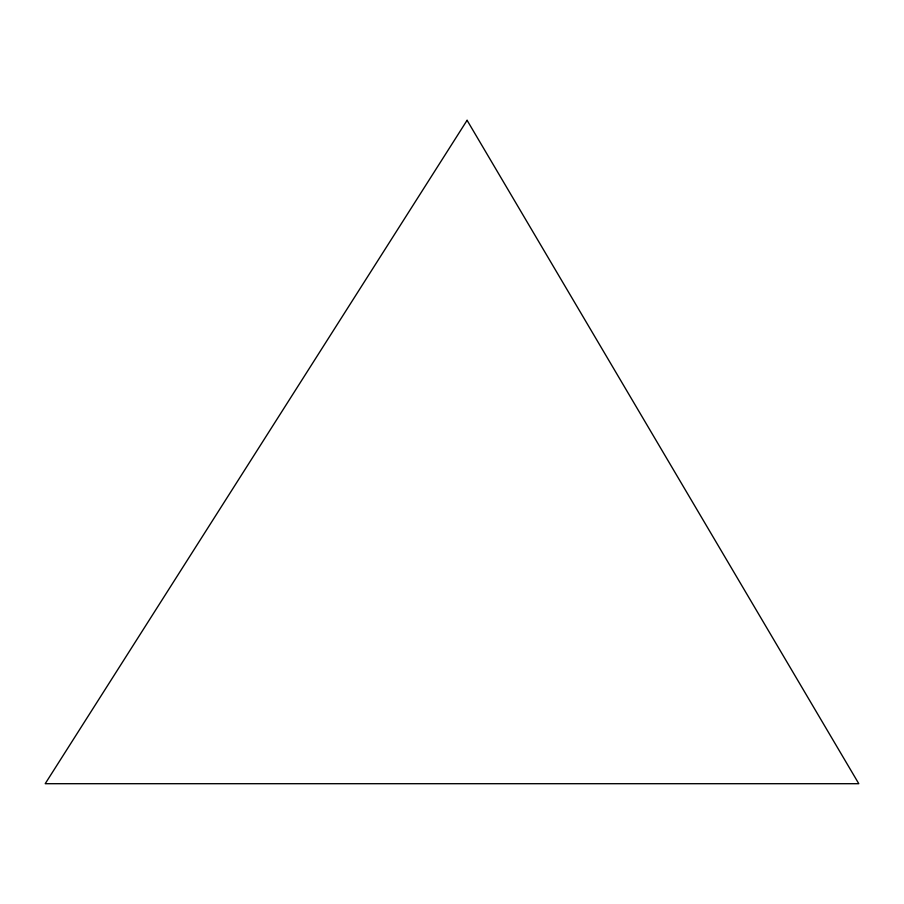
<?xml version="1.0" encoding="UTF-8"?>
<svg xmlns="http://www.w3.org/2000/svg" width="904" height="904" viewBox="0 0 904 904"><rect width="100%" height="100%" fill="white"/><g stroke="black" fill="none" stroke-linecap="round" stroke-linejoin="round"><path stroke-width="1.36" d="M467.085 120.3L45.2 783.7L858.8 783.7L467.085 120.3"/></g></svg>
